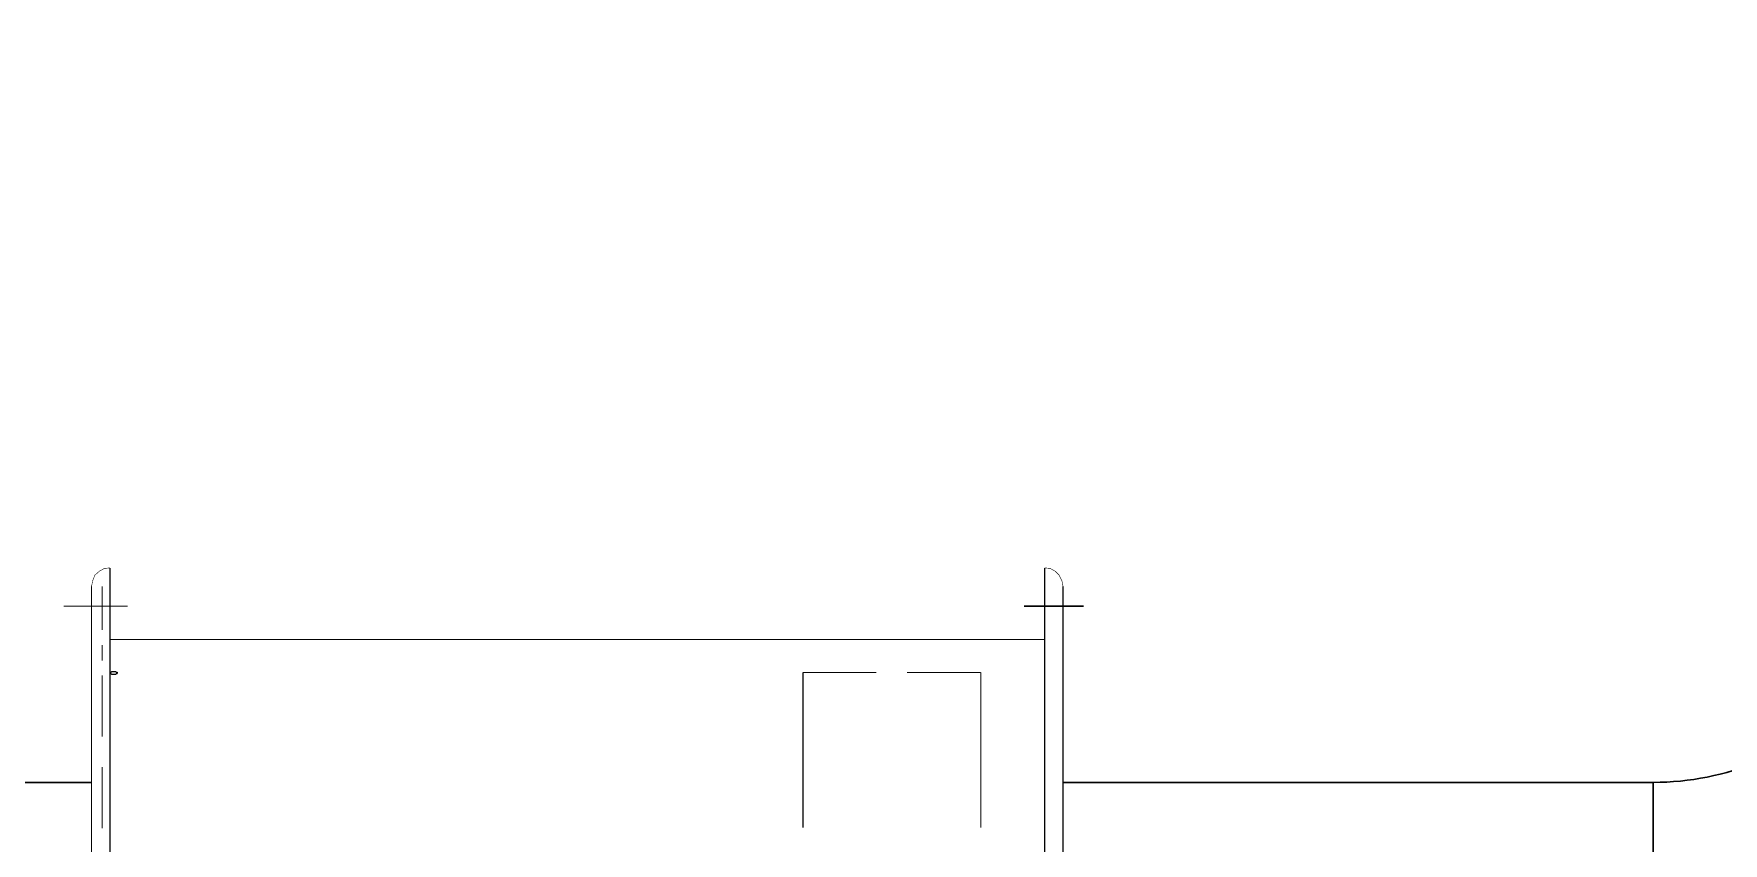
# Model space of a CAD drawing. Header units: millimetres. Extents: x -330573 to 5697, y 22061 to 198972.
# Drawn here: x -75845.2 to -75384.1, y 195157.8 to 195378.6 of the extents above; entities that cross this region are included whole.
import ezdxf

# ---------------------------------------------------------------- set-up
doc = ezdxf.new("R2010")
doc.units = ezdxf.units.MM
doc.layers.add('VL-AC-EQUIPMENT', color=5, linetype='Continuous', lineweight=25)
doc.layers.add('VL-AC-FA', color=3, linetype='Continuous', lineweight=18)

msp = doc.modelspace()

# ---------------------------------------------------------------- linework, layer by layer
at = {"layer": 'VL-AC-EQUIPMENT', "color": 5}
for points, const_width in [([(-75824.45, 195232.9), (-75825.97, 195232.75), (-75827.33, 195231.99), (-75828.55, 195230.93), (-75829.15, 195229.41), (-75829.46, 195227.89)], 0.152), ([(-75824.45, 194815.84), (-75824.45, 195232.9)], 0.321), ([(-75569.33, 194815.84), (-75569.33, 195232.9)], 0.321), ([(-75564.33, 195227.89), (-75564.63, 195229.41), (-75565.39, 195230.93), (-75566.45, 195231.99), (-75567.82, 195232.75), (-75569.33, 195232.9)], 0.15), ([(-75829.46, 194820.85), (-75829.46, 195227.89)], 0.321), ([(-75826.58, 195215.92), (-75826.58, 195227.89)], 0.321), ([(-75564.33, 194820.85), (-75564.33, 195227.89)], 0.321), ([(-75819.6, 195222.44), (-75837.04, 195222.44)], 0.321), ([(-75824.45, 195213.34), (-75569.33, 195213.34)], 0.321), ([(-75826.58, 195211.9), (-75826.58, 195207.58)], 0.321), ([(-75826.58, 195186.89), (-75826.58, 195203.56)], 0.321), ([(-75635.28, 195162.02), (-75635.28, 195204.37)], 0.321), ([(-75635.28, 195204.37), (-75615.27, 195204.37)], 0.321), ([(-75606.93, 195204.37), (-75586.77, 195204.37)], 0.321), ([(-75586.77, 195162.02), (-75586.77, 195204.37)], 0.321), ([(-75635.28, 195201.4), (-75635.28, 195197.02)], 0.321), ([(-75586.77, 195201.4), (-75586.77, 195197.02)], 0.321), ([(-75826.58, 195161.87), (-75826.58, 195178.55)], 0.321)]:
    msp.add_lwpolyline(points, dxfattribs=dict(at, const_width=const_width))
for points in [[(-75574.94, 195222.44), (-75558.72, 195222.44), (-75574.94, 195222.44), (-75574.94, 195222.44)], [(-75824.45, 195204.24), (-75824.45, 195204.09), (-75824.15, 195204.09), (-75824, 195203.94), (-75822.79, 195203.94), (-75822.63, 195204.09), (-75822.48, 195204.09), (-75822.48, 195204.24), (-75822.33, 195204.24), (-75822.48, 195204.24), (-75822.48, 195204.4), (-75822.63, 195204.4), (-75822.79, 195204.55), (-75824, 195204.55), (-75824.15, 195204.4), (-75824.45, 195204.4), (-75824.45, 195204.24), (-75824.45, 195204.24)]]:
    msp.add_lwpolyline(points, dxfattribs=at)
at = {"layer": 'VL-AC-FA', "linetype": 'ByBlock', "lineweight": 30}
for points in [[(-75564.33, 194874.37), (-75403.23, 194874.37, 0.414251), (-75028.23, 195249.42), (-75028.32, 196011.8)], [(-75564.33, 195174.37), (-75403.23, 195174.37, 0.414251), (-75328.23, 195249.38), (-75328.32, 196011.76)], [(-75829.46, 195174.37), (-76537.5, 195174.37, 0.198912), (-76855.7, 195042.57), (-77097.46, 194800.81, -0.198912), (-77203.52, 194756.87), (-79030.68, 194756.87, 0.198912), (-79348.88, 194625.07), (-80095.12, 193878.83, -0.198912), (-80201.19, 193834.89), (-80356.86, 193834.89)]]:
    msp.add_lwpolyline(points, format="xyb", dxfattribs=at)
msp.add_lwpolyline([(-75403.23, 195174.37), (-75403.23, 194874.37)], dxfattribs=at)

doc.saveas('drawing.dxf')
